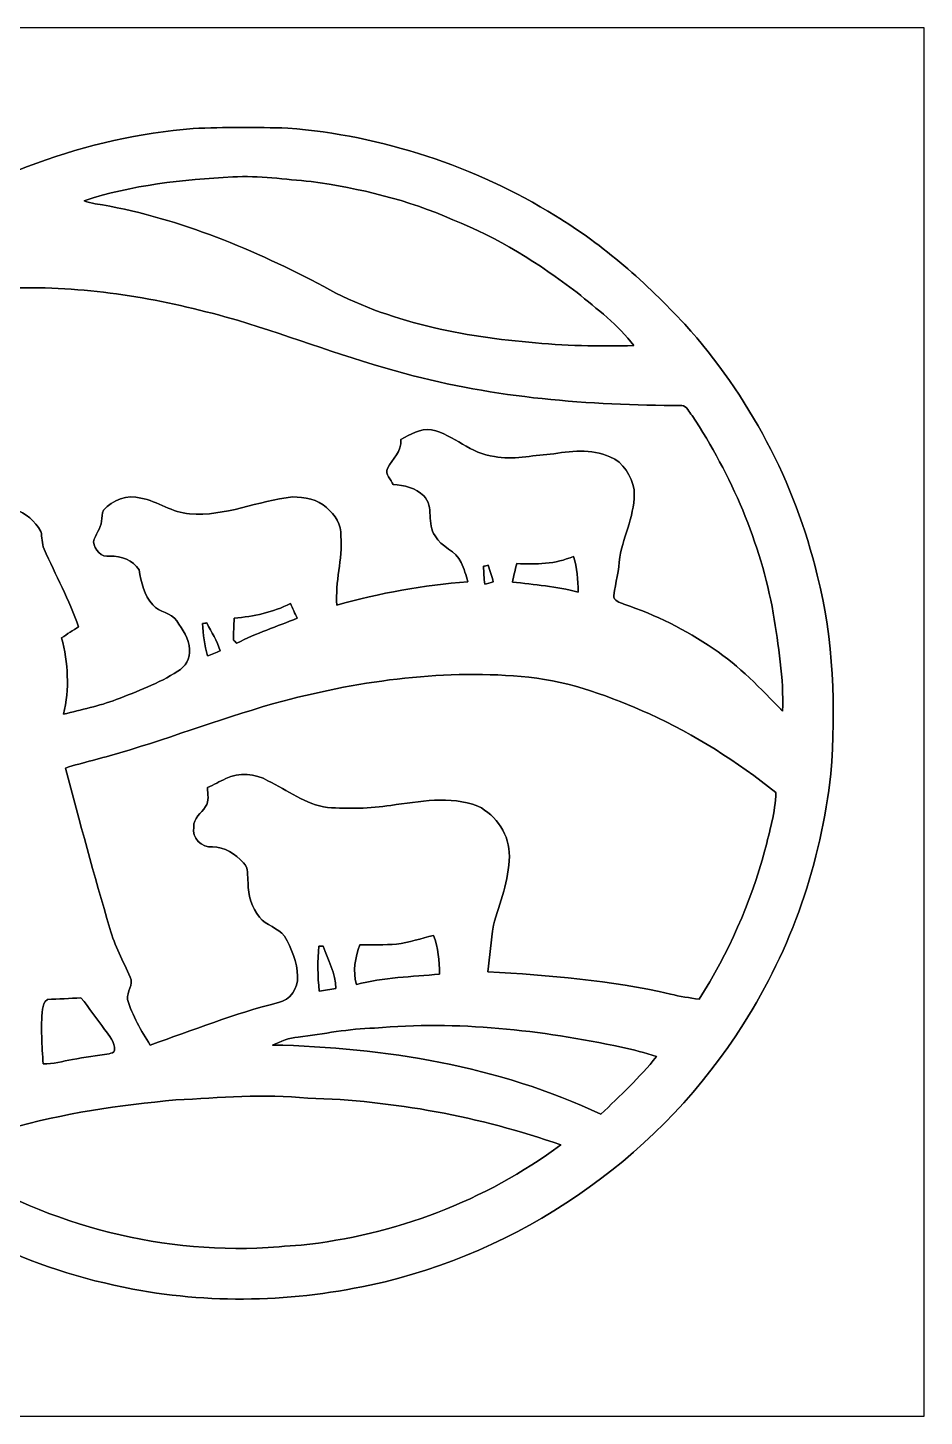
# Model space of a CAD drawing. Header units: centimetres. Extents: x -16.8 to 16.8, y -16.7 to 16.7.
# Drawn here: x -4.75 to 16.77, y -16.67 to 16.67 of the extents above; entities that cross this region are included whole.
import ezdxf

# ---------------------------------------------------------------- set-up
doc = ezdxf.new("R2010")
doc.units = ezdxf.units.CM
doc.header["$MEASUREMENT"] = 0
doc.layers.add('Layer 1', color=7, linetype='Continuous')

msp = doc.modelspace()

# ---------------------------------------------------------------- linework, layer by layer
at = {"layer": 'Layer 1', "color": 7}
for points, knots in [([(-16.77458, 16.66875), (-16.77458, 16.66875), (16.77458, 16.66875), (16.77458, 16.66875), (16.77458, 16.66875), (16.77458, 16.66875), (16.77458, -16.66875), (16.77458, -16.66875), (16.77458, -16.66875), (16.77458, -16.66875), (-16.77458, -16.66875), (-16.77458, -16.66875), (-16.77458, -16.66875), (-16.77458, -16.66875), (-16.77458, 16.66875), (-16.77458, 16.66875), (-16.77458, 16.66875), (-16.77458, 16.66875), (-16.77458, 16.66875), (-16.77458, 16.66875)], [0, 0, 0, 0, 0.16666667, 0.16666667, 0.16666667, 0.16666667, 0.33333333, 0.33333333, 0.33333333, 0.33333333, 0.5, 0.5, 0.5, 0.5, 0.66666667, 0.66666667, 0.66666667, 0.66666667, 1, 1, 1, 1]), ([(-0.77788, 14.24799), (-3.33551, 14.03103), (-5.83988, 13.13497), (-7.91739, 11.62121), (-7.91739, 11.62121), (-10.21292, 9.99878), (-11.98774, 7.66092), (-12.95929, 5.02532), (-12.95929, 5.02532), (-13.69695, 2.99544), (-13.9954, 0.78881), (-13.71071, -1.35819), (-13.71071, -1.35819), (-13.50292, -3.46393), (-12.74657, -5.49734), (-11.62473, -7.28521), (-11.62473, -7.28521), (-10.85356, -8.44726), (-9.96139, -9.54476), (-8.87624, -10.42882), (-8.87624, -10.42882), (-6.99699, -12.06394), (-4.66513, -13.15649), (-2.22074, -13.61546), (-2.22074, -13.61546), (-0.22084, -13.99857), (1.85702, -13.91109), (3.83434, -13.43872), (3.83434, -13.43872), (7.35154, -12.57794), (10.5089, -10.31875), (12.4333, -7.24817), (12.4333, -7.24817), (13.58971, -5.44759), (14.29667, -3.37044), (14.5355, -1.24636), (14.5355, -1.24636), (14.65192, 0.34819), (14.60288, 1.97203), (14.20495, 3.52707), (14.20495, 3.52707), (13.67402, 5.75804), (12.5603, 7.84331), (11.0303, 9.54864), (11.0303, 9.54864), (10.10567, 10.53924), (9.08367, 11.45328), (7.91916, 12.15355), (7.91916, 12.15355), (5.98805, 13.35581), (3.76414, 14.07583), (1.49825, 14.26034), (1.49825, 14.26034), (0.73978, 14.27656), (-0.02011, 14.2875), (-0.77788, 14.24799)], [0, 0, 0, 0, 0.06666667, 0.06666667, 0.06666667, 0.06666667, 0.13333333, 0.13333333, 0.13333333, 0.13333333, 0.2, 0.2, 0.2, 0.2, 0.26666667, 0.26666667, 0.26666667, 0.26666667, 0.33333333, 0.33333333, 0.33333333, 0.33333333, 0.4, 0.4, 0.4, 0.4, 0.46666667, 0.46666667, 0.46666667, 0.46666667, 0.53333333, 0.53333333, 0.53333333, 0.53333333, 0.6, 0.6, 0.6, 0.6, 0.66666667, 0.66666667, 0.66666667, 0.66666667, 0.73333333, 0.73333333, 0.73333333, 0.73333333, 0.8, 0.8, 0.8, 0.8, 0.86666667, 0.86666667, 0.86666667, 0.86666667, 1, 1, 1, 1]), ([(0.17498, 13.0877), (0.80433, 13.12439), (1.43087, 13.02667), (2.05705, 12.97905), (2.05705, 12.97905), (3.22263, 12.81465), (4.37903, 12.53878), (5.45782, 12.06006), (5.45782, 12.06006), (6.53556, 11.63743), (7.52263, 11.00914), (8.44162, 10.31169), (8.44162, 10.31169), (8.91716, 9.91235), (9.43363, 9.53841), (9.80722, 9.0364), (9.80722, 9.0364), (8.9662, 9.017), (8.12165, 9.03111), (7.28486, 9.11825), (7.28486, 9.11825), (5.53014, 9.27347), (3.75073, 9.64318), (2.21368, 10.53677), (2.21368, 10.53677), (0.53093, 11.40495), (-1.24566, 12.14332), (-3.12526, 12.44282), (-3.12526, 12.44282), (-3.21769, 12.45588), (-3.30764, 12.48092), (-3.39408, 12.5155), (-3.39408, 12.5155), (-2.24296, 12.89332), (-1.02941, 13.02314), (0.17498, 13.0877)], [0, 0, 0, 0, 0.1, 0.1, 0.1, 0.1, 0.2, 0.2, 0.2, 0.2, 0.3, 0.3, 0.3, 0.3, 0.4, 0.4, 0.4, 0.4, 0.5, 0.5, 0.5, 0.5, 0.6, 0.6, 0.6, 0.6, 0.7, 0.7, 0.7, 0.7, 0.8, 0.8, 0.8, 0.8, 1, 1, 1, 1]), ([(-8.16857, 9.82557), (-7.05908, 10.30217), (-5.836, 10.43199), (-4.63903, 10.42811), (-4.63903, 10.42811), (-2.96933, 10.41647), (-1.3141, 10.11273), (0.2854, 9.64565), (0.2854, 9.64565), (1.63089, 9.23925), (2.94428, 8.72913), (4.30389, 8.36859), (4.30389, 8.36859), (6.46642, 7.77769), (8.72102, 7.60412), (10.95446, 7.59954), (10.95446, 7.59954), (11.08216, 7.59248), (11.12097, 7.43479), (11.20352, 7.36036), (11.20352, 7.36036), (12.14861, 5.92208), (12.84817, 4.31024), (13.1505, 2.61161), (13.1505, 2.61161), (13.27432, 1.83586), (13.4052, 1.04987), (13.37239, 0.26317), (13.37239, 0.26317), (12.85169, 0.79798), (12.33593, 1.34691), (11.7094, 1.76213), (11.7094, 1.76213), (11.04971, 2.2158), (10.32616, 2.57669), (9.56627, 2.82822), (9.56627, 2.82822), (9.47032, 2.87161), (9.31545, 2.91042), (9.32074, 3.0413), (9.32074, 3.0413), (9.37119, 3.34539), (9.44492, 3.64666), (9.46362, 3.95534), (9.46362, 3.95534), (9.56627, 4.49968), (9.84814, 5.0098), (9.8104, 5.57918), (9.8104, 5.57918), (9.74125, 5.90479), (9.55322, 6.23746), (9.23043, 6.36623), (9.23043, 6.36623), (8.78064, 6.57507), (8.27052, 6.49746), (7.79745, 6.42973), (7.79745, 6.42973), (7.35154, 6.40397), (6.90104, 6.28368), (6.45548, 6.37469), (6.45548, 6.37469), (5.88786, 6.42726), (5.49275, 6.89857), (4.94665, 7.01781), (4.94665, 7.01781), (4.67678, 7.05062), (4.43653, 6.91056), (4.21252, 6.78251), (4.21252, 6.78251), (4.23474, 6.49781), (4.00614, 6.31966), (3.89396, 6.08789), (3.89396, 6.08789), (3.81917, 5.94607), (3.97792, 5.82224), (4.02555, 5.70054), (4.02555, 5.70054), (4.28978, 5.68643), (4.56636, 5.6201), (4.76321, 5.43243), (4.76321, 5.43243), (5.01438, 5.16819), (4.82388, 4.75156), (5.03237, 4.46864), (5.03237, 4.46864), (5.17419, 4.191), (5.54461, 4.12044), (5.65679, 3.82623), (5.65679, 3.82623), (5.72699, 3.67912), (5.77956, 3.52425), (5.82083, 3.36656), (5.82083, 3.36656), (4.75509, 3.28648), (3.69958, 3.09774), (2.67194, 2.80564), (2.67194, 2.80564), (2.63243, 3.36374), (2.81199, 3.90666), (2.77213, 4.4637), (2.77213, 4.4637), (2.79329, 4.73498), (2.62643, 4.97805), (2.42958, 5.14667), (2.42958, 5.14667), (2.21121, 5.35023), (1.89794, 5.40385), (1.61043, 5.40561), (1.61043, 5.40561), (0.77893, 5.31918), (-0.00882, 4.92372), (-0.85901, 4.99992), (-0.85901, 4.99992), (-1.27882, 5.02109), (-1.62384, 5.29696), (-2.02847, 5.37739), (-2.02847, 5.37739), (-2.35656, 5.46629), (-2.70828, 5.33188), (-2.93088, 5.08529), (-2.93088, 5.08529), (-2.97392, 5.00486), (-2.95663, 4.90784), (-2.97286, 4.82036), (-2.97286, 4.82036), (-2.9905, 4.64079), (-3.12949, 4.5018), (-3.16689, 4.32894), (-3.16689, 4.32894), (-3.1429, 4.13667), (-2.98838, 3.93912), (-2.76825, 3.98392), (-2.76825, 3.98392), (-2.50508, 3.98674), (-2.21298, 3.88549), (-2.07257, 3.65125), (-2.07257, 3.65125), (-2.02001, 3.35245), (-1.96003, 3.03918), (-1.74096, 2.80987), (-1.74096, 2.80987), (-1.59279, 2.62467), (-1.29963, 2.63631), (-1.17016, 2.42852), (-1.17016, 2.42852), (-1.02799, 2.22462), (-0.8703, 2.00448), (-0.86607, 1.74519), (-0.86607, 1.74519), (-0.84526, 1.53317), (-0.95956, 1.31974), (-1.14618, 1.21885), (-1.14618, 1.21885), (-1.60373, 0.92498), (-2.11631, 0.73484), (-2.62008, 0.53834), (-2.62008, 0.53834), (-3.03107, 0.37818), (-3.46639, 0.30092), (-3.89043, 0.18591), (-3.89043, 0.18591), (-3.73451, 0.79022), (-3.77966, 1.42205), (-3.93312, 2.02106), (-3.93312, 2.02106), (-3.7973, 2.10996), (-3.66078, 2.19851), (-3.52531, 2.28847), (-3.52531, 2.28847), (-3.74791, 2.93158), (-4.07882, 3.53025), (-4.35187, 4.15255), (-4.35187, 4.15255), (-4.41501, 4.2859), (-4.39632, 4.43689), (-4.42948, 4.57694), (-4.42948, 4.57694), (-4.70112, 5.08247), (-5.36469, 5.31283), (-5.90021, 5.11881), (-5.90021, 5.11881), (-6.11611, 5.03696), (-6.24381, 4.83976), (-6.34224, 4.64397), (-6.34224, 4.64397), (-6.47136, 4.49827), (-6.38034, 4.30177), (-6.40962, 4.1335), (-6.40962, 4.1335), (-6.50134, 3.82587), (-6.48758, 3.4858), (-6.37223, 3.1877), (-6.37223, 3.1877), (-6.24276, 3.0928), (-6.04555, 3.12879), (-5.89104, 3.08645), (-5.89104, 3.08645), (-5.84694, 2.927), (-5.83741, 2.75978), (-5.88363, 2.59856), (-5.88363, 2.59856), (-5.96688, 2.24367), (-6.09847, 1.90183), (-6.24276, 1.56774), (-6.24276, 1.56774), (-6.49182, 1.78294), (-6.39586, 2.13713), (-6.51581, 2.41335), (-6.51581, 2.41335), (-6.57578, 2.63737), (-6.73241, 2.8194), (-6.79556, 3.04059), (-6.79556, 3.04059), (-6.89963, 3.79236), (-6.83542, 4.5533), (-6.87529, 5.30825), (-6.87529, 5.30825), (-6.93103, 5.588), (-7.10883, 5.89527), (-7.40939, 5.95348), (-7.40939, 5.95348), (-7.91245, 6.15491), (-8.47266, 5.59012), (-8.31039, 5.09023), (-8.31039, 5.09023), (-8.28005, 4.98934), (-8.22607, 4.89797), (-8.18127, 4.80307), (-8.18127, 4.80307), (-8.09837, 4.63726), (-8.12271, 4.44571), (-8.09907, 4.26685), (-8.09907, 4.26685), (-7.995, 4.27214), (-7.89164, 4.28449), (-7.78933, 4.30354), (-7.78933, 4.30354), (-7.78616, 4.46546), (-7.77593, 4.63656), (-7.84543, 4.7879), (-7.84543, 4.7879), (-7.92409, 4.96641), (-8.03769, 5.13962), (-8.02711, 5.34388), (-8.02711, 5.34388), (-7.9816, 5.64162), (-7.57379, 5.80778), (-7.3466, 5.59929), (-7.3466, 5.59929), (-7.11306, 5.41761), (-7.19631, 5.10469), (-7.17479, 4.85105), (-7.17479, 4.85105), (-7.18256, 4.29295), (-7.1307, 3.73698), (-7.12188, 3.17959), (-7.12188, 3.17959), (-7.13105, 2.97321), (-7.27393, 2.79964), (-7.28239, 2.59115), (-7.28239, 2.59115), (-7.33778, 2.30399), (-7.08836, 2.09197), (-7.07566, 1.8161), (-7.07566, 1.8161), (-6.99558, 1.08691), (-7.47713, 0.46249), (-7.52122, -0.25153), (-7.52122, -0.25153), (-8.54639, -0.27728), (-9.57439, -0.28857), (-10.59603, -0.18556), (-10.59603, -0.18556), (-11.21939, -0.1718), (-11.8364, -0.08855), (-12.45588, -0.02893), (-12.45588, -0.02893), (-12.54866, -0.01058), (-12.66896, 0.05609), (-12.57829, 0.19297), (-12.57829, 0.19297), (-12.6171, 3.12914), (-11.55418, 6.05226), (-9.68869, 8.31286), (-9.68869, 8.31286), (-9.29252, 8.77288), (-8.90482, 9.2456), (-8.44374, 9.64318), (-8.44374, 9.64318), (-8.35872, 9.71303), (-8.27088, 9.78253), (-8.16857, 9.82557)], [0, 0, 0, 0, 0.01351351, 0.01351351, 0.01351351, 0.01351351, 0.02702703, 0.02702703, 0.02702703, 0.02702703, 0.04054054, 0.04054054, 0.04054054, 0.04054054, 0.05405405, 0.05405405, 0.05405405, 0.05405405, 0.06756757, 0.06756757, 0.06756757, 0.06756757, 0.08108108, 0.08108108, 0.08108108, 0.08108108, 0.09459459, 0.09459459, 0.09459459, 0.09459459, 0.10810811, 0.10810811, 0.10810811, 0.10810811, 0.12162162, 0.12162162, 0.12162162, 0.12162162, 0.13513514, 0.13513514, 0.13513514, 0.13513514, 0.14864865, 0.14864865, 0.14864865, 0.14864865, 0.16216216, 0.16216216, 0.16216216, 0.16216216, 0.17567568, 0.17567568, 0.17567568, 0.17567568, 0.18918919, 0.18918919, 0.18918919, 0.18918919, 0.2027027, 0.2027027, 0.2027027, 0.2027027, 0.21621622, 0.21621622, 0.21621622, 0.21621622, 0.22972973, 0.22972973, 0.22972973, 0.22972973, 0.24324324, 0.24324324, 0.24324324, 0.24324324, 0.25675676, 0.25675676, 0.25675676, 0.25675676, 0.27027027, 0.27027027, 0.27027027, 0.27027027, 0.28378378, 0.28378378, 0.28378378, 0.28378378, 0.2972973, 0.2972973, 0.2972973, 0.2972973, 0.31081081, 0.31081081, 0.31081081, 0.31081081, 0.32432432, 0.32432432, 0.32432432, 0.32432432, 0.33783784, 0.33783784, 0.33783784, 0.33783784, 0.35135135, 0.35135135, 0.35135135, 0.35135135, 0.36486486, 0.36486486, 0.36486486, 0.36486486, 0.37837838, 0.37837838, 0.37837838, 0.37837838, 0.39189189, 0.39189189, 0.39189189, 0.39189189, 0.40540541, 0.40540541, 0.40540541, 0.40540541, 0.41891892, 0.41891892, 0.41891892, 0.41891892, 0.43243243, 0.43243243, 0.43243243, 0.43243243, 0.44594595, 0.44594595, 0.44594595, 0.44594595, 0.45945946, 0.45945946, 0.45945946, 0.45945946, 0.47297297, 0.47297297, 0.47297297, 0.47297297, 0.48648649, 0.48648649, 0.48648649, 0.48648649, 0.5, 0.5, 0.5, 0.5, 0.51351351, 0.51351351, 0.51351351, 0.51351351, 0.52702703, 0.52702703, 0.52702703, 0.52702703, 0.54054054, 0.54054054, 0.54054054, 0.54054054, 0.55405405, 0.55405405, 0.55405405, 0.55405405, 0.56756757, 0.56756757, 0.56756757, 0.56756757, 0.58108108, 0.58108108, 0.58108108, 0.58108108, 0.59459459, 0.59459459, 0.59459459, 0.59459459, 0.60810811, 0.60810811, 0.60810811, 0.60810811, 0.62162162, 0.62162162, 0.62162162, 0.62162162, 0.63513514, 0.63513514, 0.63513514, 0.63513514, 0.64864865, 0.64864865, 0.64864865, 0.64864865, 0.66216216, 0.66216216, 0.66216216, 0.66216216, 0.67567568, 0.67567568, 0.67567568, 0.67567568, 0.68918919, 0.68918919, 0.68918919, 0.68918919, 0.7027027, 0.7027027, 0.7027027, 0.7027027, 0.71621622, 0.71621622, 0.71621622, 0.71621622, 0.72972973, 0.72972973, 0.72972973, 0.72972973, 0.74324324, 0.74324324, 0.74324324, 0.74324324, 0.75675676, 0.75675676, 0.75675676, 0.75675676, 0.77027027, 0.77027027, 0.77027027, 0.77027027, 0.78378378, 0.78378378, 0.78378378, 0.78378378, 0.7972973, 0.7972973, 0.7972973, 0.7972973, 0.81081081, 0.81081081, 0.81081081, 0.81081081, 0.82432432, 0.82432432, 0.82432432, 0.82432432, 0.83783784, 0.83783784, 0.83783784, 0.83783784, 0.85135135, 0.85135135, 0.85135135, 0.85135135, 0.86486486, 0.86486486, 0.86486486, 0.86486486, 0.87837838, 0.87837838, 0.87837838, 0.87837838, 0.89189189, 0.89189189, 0.89189189, 0.89189189, 0.90540541, 0.90540541, 0.90540541, 0.90540541, 0.91891892, 0.91891892, 0.91891892, 0.91891892, 0.93243243, 0.93243243, 0.93243243, 0.93243243, 0.94594595, 0.94594595, 0.94594595, 0.94594595, 0.95945946, 0.95945946, 0.95945946, 0.95945946, 0.97297297, 0.97297297, 0.97297297, 0.97297297, 1, 1, 1, 1]), ([(6.19337, 3.73803), (6.22124, 3.74438), (6.27627, 3.75708), (6.30379, 3.76379), (6.30379, 3.76379), (6.34929, 3.63255), (6.40397, 3.50308), (6.42902, 3.3655), (6.42902, 3.3655), (6.37752, 3.35104), (6.27486, 3.32246), (6.22335, 3.308), (6.22335, 3.308), (6.21101, 3.45158), (6.20042, 3.59481), (6.19337, 3.73803)], [0, 0, 0, 0, 0.2, 0.2, 0.2, 0.2, 0.4, 0.4, 0.4, 0.4, 0.6, 0.6, 0.6, 0.6, 1, 1, 1, 1]), ([(6.99276, 3.80436), (7.45172, 3.78001), (7.92515, 3.78919), (8.35272, 3.97722), (8.35272, 3.97722), (8.44726, 3.70311), (8.4582, 3.40889), (8.46772, 3.12103), (8.46772, 3.12103), (7.94985, 3.25014), (7.41715, 3.30235), (6.88799, 3.36021), (6.88799, 3.36021), (6.92221, 3.50837), (6.95713, 3.65654), (6.99276, 3.80436)], [0, 0, 0, 0, 0.2, 0.2, 0.2, 0.2, 0.4, 0.4, 0.4, 0.4, 0.6, 0.6, 0.6, 0.6, 1, 1, 1, 1]), ([(0.21096, 2.49096), (0.67663, 2.53788), (1.14265, 2.62855), (1.56069, 2.84692), (1.56069, 2.84692), (1.61149, 2.72733), (1.66758, 2.60985), (1.72332, 2.49273), (1.72332, 2.49273), (1.23825, 2.29623), (0.73907, 2.13254), (0.2734, 1.89159), (0.2734, 1.89159), (0.24659, 1.91699), (0.21978, 1.94239), (0.19332, 1.96709), (0.19332, 1.96709), (0.1972, 2.14242), (0.19826, 2.31669), (0.21096, 2.49096)], [0, 0, 0, 0, 0.16666667, 0.16666667, 0.16666667, 0.16666667, 0.33333333, 0.33333333, 0.33333333, 0.33333333, 0.5, 0.5, 0.5, 0.5, 0.66666667, 0.66666667, 0.66666667, 0.66666667, 1, 1, 1, 1]), ([(-0.54716, 2.36361), (-0.52282, 2.36714), (-0.47413, 2.37455), (-0.44979, 2.37808), (-0.44979, 2.37808), (-0.3362, 2.15935), (-0.1965, 1.95121), (-0.12524, 1.71238), (-0.12524, 1.71238), (-0.22648, 1.66546), (-0.32949, 1.62278), (-0.43462, 1.58574), (-0.43462, 1.58574), (-0.49848, 1.84044), (-0.53693, 2.1015), (-0.54716, 2.36361)], [0, 0, 0, 0, 0.2, 0.2, 0.2, 0.2, 0.4, 0.4, 0.4, 0.4, 0.6, 0.6, 0.6, 0.6, 1, 1, 1, 1]), ([(1.37866, 0.50024), (3.29777, 1.01036), (5.30084, 1.26824), (7.28486, 1.07809), (7.28486, 1.07809), (8.29522, 0.96414), (9.25583, 0.60643), (10.17834, 0.19473), (10.17834, 0.19473), (11.26631, -0.30163), (12.28196, -0.94756), (13.21294, -1.69616), (13.21294, -1.69616), (13.19989, -2.16888), (13.06477, -2.62431), (12.948, -3.07904), (12.948, -3.07904), (12.60828, -4.34199), (12.07276, -5.55237), (11.3725, -6.65621), (11.3725, -6.65621), (11.14072, -6.62658), (10.91106, -6.58883), (10.68458, -6.53168), (10.68458, -6.53168), (9.24489, -6.20395), (7.77099, -6.07519), (6.2992, -6.00146), (6.2992, -6.00146), (6.35353, -5.62928), (6.37293, -5.25251), (6.4322, -4.88103), (6.4322, -4.88103), (6.59165, -4.33952), (6.80332, -3.79906), (6.81531, -3.22756), (6.81531, -3.22756), (6.82801, -2.72344), (6.50981, -2.23838), (6.06037, -2.02036), (6.06037, -2.02036), (5.38727, -1.76177), (4.65984, -1.91206), (3.96946, -2.00131), (3.96946, -2.00131), (3.46851, -2.07998), (2.95804, -2.08351), (2.45286, -2.05458), (2.45286, -2.05458), (1.92158, -1.97414), (1.48802, -1.64571), (1.02094, -1.40935), (1.02094, -1.40935), (0.71508, -1.24319), (0.3235, -1.19063), (0.00776, -1.35925), (0.00776, -1.35925), (-0.13899, -1.4291), (-0.28152, -1.50707), (-0.42863, -1.57621), (-0.42863, -1.57621), (-0.42968, -1.72791), (-0.38241, -1.89689), (-0.47519, -2.03059), (-0.47519, -2.03059), (-0.57679, -2.19181), (-0.77893, -2.30646), (-0.75883, -2.52448), (-0.75883, -2.52448), (-0.81562, -2.77742), (-0.56515, -3.02295), (-0.31327, -2.99649), (-0.31327, -2.99649), (-0.01799, -2.99403), (0.23424, -3.17712), (0.4318, -3.3782), (0.4318, -3.3782), (0.56903, -3.50167), (0.51647, -3.70099), (0.54292, -3.86292), (0.54292, -3.86292), (0.53869, -4.15854), (0.63712, -4.45311), (0.81456, -4.68912), (0.81456, -4.68912), (0.98319, -4.87962), (1.25695, -4.94665), (1.41923, -5.13927), (1.41923, -5.13927), (1.57727, -5.43772), (1.73355, -5.76121), (1.73108, -6.10729), (1.73108, -6.10729), (1.75013, -6.3881), (1.55222, -6.68091), (1.27282, -6.73806), (1.27282, -6.73806), (0.21872, -6.99382), (-0.78599, -7.40551), (-1.8094, -7.75547), (-1.8094, -7.75547), (-2.02883, -7.41116), (-2.23308, -7.05167), (-2.35162, -6.65903), (-2.35162, -6.65903), (-2.37631, -6.47735), (-2.19251, -6.30626), (-2.28388, -6.12493), (-2.28388, -6.12493), (-2.46098, -5.74322), (-2.65501, -5.36716), (-2.77424, -4.96147), (-2.77424, -4.96147), (-3.15454, -3.68265), (-3.49603, -2.39324), (-3.84104, -1.1049), (-3.84104, -1.1049), (-3.41101, -0.96767), (-2.96898, -0.87277), (-2.53718, -0.74083), (-2.53718, -0.74083), (-1.22308, -0.35489), (0.05433, 0.14817), (1.37866, 0.50024)], [0, 0, 0, 0, 0.03125, 0.03125, 0.03125, 0.03125, 0.0625, 0.0625, 0.0625, 0.0625, 0.09375, 0.09375, 0.09375, 0.09375, 0.125, 0.125, 0.125, 0.125, 0.15625, 0.15625, 0.15625, 0.15625, 0.1875, 0.1875, 0.1875, 0.1875, 0.21875, 0.21875, 0.21875, 0.21875, 0.25, 0.25, 0.25, 0.25, 0.28125, 0.28125, 0.28125, 0.28125, 0.3125, 0.3125, 0.3125, 0.3125, 0.34375, 0.34375, 0.34375, 0.34375, 0.375, 0.375, 0.375, 0.375, 0.40625, 0.40625, 0.40625, 0.40625, 0.4375, 0.4375, 0.4375, 0.4375, 0.46875, 0.46875, 0.46875, 0.46875, 0.5, 0.5, 0.5, 0.5, 0.53125, 0.53125, 0.53125, 0.53125, 0.5625, 0.5625, 0.5625, 0.5625, 0.59375, 0.59375, 0.59375, 0.59375, 0.625, 0.625, 0.625, 0.625, 0.65625, 0.65625, 0.65625, 0.65625, 0.6875, 0.6875, 0.6875, 0.6875, 0.71875, 0.71875, 0.71875, 0.71875, 0.75, 0.75, 0.75, 0.75, 0.78125, 0.78125, 0.78125, 0.78125, 0.8125, 0.8125, 0.8125, 0.8125, 0.84375, 0.84375, 0.84375, 0.84375, 0.875, 0.875, 0.875, 0.875, 0.90625, 0.90625, 0.90625, 0.90625, 0.9375, 0.9375, 0.9375, 0.9375, 1, 1, 1, 1]), ([(4.1088, -5.33294), (4.40972, -5.29378), (4.699, -5.19924), (4.9911, -5.12233), (4.9911, -5.12233), (5.11387, -5.41726), (5.13292, -5.73722), (5.14138, -6.05367), (5.14138, -6.05367), (4.47322, -6.11329), (3.79765, -6.13657), (3.14431, -6.30202), (3.14431, -6.30202), (3.04976, -5.98487), (3.1182, -5.65291), (3.22827, -5.34987), (3.22827, -5.34987), (3.52178, -5.34776), (3.81564, -5.35446), (4.1088, -5.33294)], [0, 0, 0, 0, 0.16666667, 0.16666667, 0.16666667, 0.16666667, 0.33333333, 0.33333333, 0.33333333, 0.33333333, 0.5, 0.5, 0.5, 0.5, 0.66666667, 0.66666667, 0.66666667, 0.66666667, 1, 1, 1, 1]), ([(2.23873, -5.37916), (2.26483, -5.37986), (2.31669, -5.38127), (2.3428, -5.38198), (2.3428, -5.38198), (2.46168, -5.71641), (2.6476, -6.03215), (2.65218, -6.39798), (2.65218, -6.39798), (2.51883, -6.41844), (2.38478, -6.43925), (2.25213, -6.46077), (2.25213, -6.46077), (2.20874, -6.102), (2.21368, -5.73934), (2.23873, -5.37916)], [0, 0, 0, 0, 0.2, 0.2, 0.2, 0.2, 0.4, 0.4, 0.4, 0.4, 0.6, 0.6, 0.6, 0.6, 1, 1, 1, 1]), ([(-4.27461, -6.66644), (-4.00685, -6.6421), (-3.73698, -6.64527), (-3.46922, -6.61917), (-3.46922, -6.61917), (-3.26919, -6.86576), (-3.0921, -7.12999), (-2.89983, -7.38258), (-2.89983, -7.38258), (-2.79471, -7.53216), (-2.65113, -7.68103), (-2.66488, -7.8807), (-2.66488, -7.8807), (-2.66841, -7.94738), (-2.74285, -7.94985), (-2.79224, -7.96431), (-2.79224, -7.96431), (-3.08575, -8.01546), (-3.38314, -8.04545), (-3.67524, -8.10542), (-3.67524, -8.10542), (-3.90878, -8.14141), (-4.13844, -8.21619), (-4.37691, -8.20984), (-4.37691, -8.20984), (-4.40196, -7.77275), (-4.43936, -7.33354), (-4.38997, -6.89681), (-4.38997, -6.89681), (-4.37586, -6.81249), (-4.3561, -6.71195), (-4.27461, -6.66644)], [0, 0, 0, 0, 0.11111111, 0.11111111, 0.11111111, 0.11111111, 0.22222222, 0.22222222, 0.22222222, 0.22222222, 0.33333333, 0.33333333, 0.33333333, 0.33333333, 0.44444444, 0.44444444, 0.44444444, 0.44444444, 0.55555556, 0.55555556, 0.55555556, 0.55555556, 0.66666667, 0.66666667, 0.66666667, 0.66666667, 0.77777778, 0.77777778, 0.77777778, 0.77777778, 1, 1, 1, 1]), ([(3.58105, -7.34942), (5.56613, -7.16739), (7.56602, -7.39669), (9.50948, -7.80909), (9.50948, -7.80909), (9.79099, -7.87224), (10.07286, -7.93856), (10.34521, -8.03487), (10.34521, -8.03487), (9.9441, -8.53652), (9.47279, -8.97537), (9.00994, -9.41881), (9.00994, -9.41881), (6.55884, -8.25429), (3.8227, -7.81403), (1.12818, -7.75547), (1.12818, -7.75547), (1.3275, -7.67362), (1.52753, -7.57802), (1.74696, -7.56814), (1.74696, -7.56814), (2.35761, -7.48947), (2.96369, -7.36353), (3.58105, -7.34942)], [0, 0, 0, 0, 0.14285714, 0.14285714, 0.14285714, 0.14285714, 0.28571429, 0.28571429, 0.28571429, 0.28571429, 0.42857143, 0.42857143, 0.42857143, 0.42857143, 0.57142857, 0.57142857, 0.57142857, 0.57142857, 0.71428571, 0.71428571, 0.71428571, 0.71428571, 1, 1, 1, 1]), ([(-1.1878, -9.07486), (-0.13335, -9.01806), (0.92322, -8.92492), (1.97873, -9.02935), (1.97873, -9.02935), (4.04389, -9.0932), (6.09917, -9.4682), (8.04827, -10.15541), (8.04827, -10.15541), (6.23923, -11.50091), (4.05483, -12.32464), (1.81539, -12.56136), (1.81539, -12.56136), (1.46226, -12.58006), (1.11054, -12.6178), (0.75741, -12.63615), (0.75741, -12.63615), (-1.96144, -12.72293), (-4.69688, -11.92177), (-6.94619, -10.39213), (-6.94619, -10.39213), (-6.39445, -10.12331), (-5.80884, -9.93034), (-5.21723, -9.77124), (-5.21723, -9.77124), (-3.90313, -9.39694), (-2.54706, -9.19515), (-1.1878, -9.07486)], [0, 0, 0, 0, 0.125, 0.125, 0.125, 0.125, 0.25, 0.25, 0.25, 0.25, 0.375, 0.375, 0.375, 0.375, 0.5, 0.5, 0.5, 0.5, 0.625, 0.625, 0.625, 0.625, 0.75, 0.75, 0.75, 0.75, 1, 1, 1, 1])]:
    msp.add_open_spline(points, degree=3, knots=knots, dxfattribs=at)
at = {"layer": 'Layer 1'}
for points, knots in [([(-0.77788, 14.24799), (-0.02011, 14.2875), (0.73978, 14.27656), (1.49825, 14.26034), (1.49825, 14.26034), (3.76414, 14.07583), (5.98805, 13.35581), (7.91916, 12.15355), (7.91916, 12.15355), (9.08367, 11.45328), (10.10567, 10.53924), (11.0303, 9.54864), (11.0303, 9.54864), (12.5603, 7.84331), (13.67402, 5.75804), (14.20495, 3.52707), (14.20495, 3.52707), (14.60288, 1.97203), (14.65192, 0.34819), (14.5355, -1.24636), (14.5355, -1.24636), (14.29667, -3.37044), (13.58971, -5.44759), (12.4333, -7.24817), (12.4333, -7.24817), (10.5089, -10.31875), (7.35154, -12.57794), (3.83434, -13.43872), (3.83434, -13.43872), (1.85702, -13.91109), (-0.22084, -13.99857), (-2.22074, -13.61546), (-2.22074, -13.61546), (-4.66513, -13.15649), (-6.99699, -12.06394), (-8.87624, -10.42882), (-8.87624, -10.42882), (-9.96139, -9.54476), (-10.85356, -8.44726), (-11.62473, -7.28521), (-11.62473, -7.28521), (-12.74657, -5.49734), (-13.50292, -3.46393), (-13.71071, -1.35819), (-13.71071, -1.35819), (-13.9954, 0.78881), (-13.69695, 2.99544), (-12.95929, 5.02532), (-12.95929, 5.02532), (-11.98774, 7.66092), (-10.21292, 9.99878), (-7.91739, 11.62121), (-7.91739, 11.62121), (-5.83988, 13.13497), (-3.33551, 14.03103), (-0.77788, 14.24799), (-0.77788, 14.24799), (-0.77788, 14.24799), (-0.77788, 14.24799), (-0.77788, 14.24799)], [0, 0, 0, 0, 0.0625, 0.0625, 0.0625, 0.0625, 0.125, 0.125, 0.125, 0.125, 0.1875, 0.1875, 0.1875, 0.1875, 0.25, 0.25, 0.25, 0.25, 0.3125, 0.3125, 0.3125, 0.3125, 0.375, 0.375, 0.375, 0.375, 0.4375, 0.4375, 0.4375, 0.4375, 0.5, 0.5, 0.5, 0.5, 0.5625, 0.5625, 0.5625, 0.5625, 0.625, 0.625, 0.625, 0.625, 0.6875, 0.6875, 0.6875, 0.6875, 0.75, 0.75, 0.75, 0.75, 0.8125, 0.8125, 0.8125, 0.8125, 0.875, 0.875, 0.875, 0.875, 1, 1, 1, 1]), ([(0.17498, 13.0877), (-1.02941, 13.02314), (-2.24296, 12.89332), (-3.39408, 12.5155), (-3.39408, 12.5155), (-3.30764, 12.48092), (-3.21769, 12.45588), (-3.12526, 12.44282), (-3.12526, 12.44282), (-1.24566, 12.14332), (0.53093, 11.40495), (2.21368, 10.53677), (2.21368, 10.53677), (3.75073, 9.64318), (5.53014, 9.27347), (7.28486, 9.11825), (7.28486, 9.11825), (8.12165, 9.03111), (8.9662, 9.017), (9.80722, 9.0364), (9.80722, 9.0364), (9.43363, 9.53841), (8.91716, 9.91235), (8.44162, 10.31169), (8.44162, 10.31169), (7.52263, 11.00914), (6.53556, 11.63743), (5.45782, 12.06006), (5.45782, 12.06006), (4.37903, 12.53878), (3.22263, 12.81465), (2.05705, 12.97905), (2.05705, 12.97905), (1.43087, 13.02667), (0.80433, 13.12439), (0.17498, 13.0877), (0.17498, 13.0877), (0.17498, 13.0877), (0.17498, 13.0877), (0.17498, 13.0877)], [0, 0, 0, 0, 0.09090909, 0.09090909, 0.09090909, 0.09090909, 0.18181818, 0.18181818, 0.18181818, 0.18181818, 0.27272727, 0.27272727, 0.27272727, 0.27272727, 0.36363636, 0.36363636, 0.36363636, 0.36363636, 0.45454545, 0.45454545, 0.45454545, 0.45454545, 0.54545455, 0.54545455, 0.54545455, 0.54545455, 0.63636364, 0.63636364, 0.63636364, 0.63636364, 0.72727273, 0.72727273, 0.72727273, 0.72727273, 0.81818182, 0.81818182, 0.81818182, 0.81818182, 1, 1, 1, 1]), ([(-8.16857, 9.82557), (-8.27088, 9.78253), (-8.35872, 9.71303), (-8.44374, 9.64318), (-8.44374, 9.64318), (-8.90482, 9.2456), (-9.29252, 8.77288), (-9.68869, 8.31286), (-9.68869, 8.31286), (-11.55418, 6.05226), (-12.6171, 3.12914), (-12.57829, 0.19297), (-12.57829, 0.19297), (-12.66896, 0.05609), (-12.54866, -0.01058), (-12.45588, -0.02893), (-12.45588, -0.02893), (-11.8364, -0.08855), (-11.21939, -0.1718), (-10.59603, -0.18556), (-10.59603, -0.18556), (-9.57439, -0.28857), (-8.54639, -0.27728), (-7.52122, -0.25153), (-7.52122, -0.25153), (-7.47713, 0.46249), (-6.99558, 1.08691), (-7.07566, 1.8161), (-7.07566, 1.8161), (-7.08836, 2.09197), (-7.33778, 2.30399), (-7.28239, 2.59115), (-7.28239, 2.59115), (-7.27393, 2.79964), (-7.13105, 2.97321), (-7.12188, 3.17959), (-7.12188, 3.17959), (-7.1307, 3.73698), (-7.18256, 4.29295), (-7.17479, 4.85105), (-7.17479, 4.85105), (-7.19631, 5.10469), (-7.11306, 5.41761), (-7.3466, 5.59929), (-7.3466, 5.59929), (-7.57379, 5.80778), (-7.9816, 5.64162), (-8.02711, 5.34388), (-8.02711, 5.34388), (-8.03769, 5.13962), (-7.92409, 4.96641), (-7.84543, 4.7879), (-7.84543, 4.7879), (-7.77593, 4.63656), (-7.78616, 4.46546), (-7.78933, 4.30354), (-7.78933, 4.30354), (-7.89164, 4.28449), (-7.995, 4.27214), (-8.09907, 4.26685), (-8.09907, 4.26685), (-8.12271, 4.44571), (-8.09837, 4.63726), (-8.18127, 4.80307), (-8.18127, 4.80307), (-8.22607, 4.89797), (-8.28005, 4.98934), (-8.31039, 5.09023), (-8.31039, 5.09023), (-8.47266, 5.59012), (-7.91245, 6.15491), (-7.40939, 5.95348), (-7.40939, 5.95348), (-7.10883, 5.89527), (-6.93103, 5.588), (-6.87529, 5.30825), (-6.87529, 5.30825), (-6.83542, 4.5533), (-6.89963, 3.79236), (-6.79556, 3.04059), (-6.79556, 3.04059), (-6.73241, 2.8194), (-6.57578, 2.63737), (-6.51581, 2.41335), (-6.51581, 2.41335), (-6.39586, 2.13713), (-6.49182, 1.78294), (-6.24276, 1.56774), (-6.24276, 1.56774), (-6.09847, 1.90183), (-5.96688, 2.24367), (-5.88363, 2.59856), (-5.88363, 2.59856), (-5.83741, 2.75978), (-5.84694, 2.927), (-5.89104, 3.08645), (-5.89104, 3.08645), (-6.04555, 3.12879), (-6.24276, 3.0928), (-6.37223, 3.1877), (-6.37223, 3.1877), (-6.48758, 3.4858), (-6.50134, 3.82587), (-6.40962, 4.1335), (-6.40962, 4.1335), (-6.38034, 4.30177), (-6.47136, 4.49827), (-6.34224, 4.64397), (-6.34224, 4.64397), (-6.24381, 4.83976), (-6.11611, 5.03696), (-5.90021, 5.11881), (-5.90021, 5.11881), (-5.36469, 5.31283), (-4.70112, 5.08247), (-4.42948, 4.57694), (-4.42948, 4.57694), (-4.39632, 4.43689), (-4.41501, 4.2859), (-4.35187, 4.15255), (-4.35187, 4.15255), (-4.07882, 3.53025), (-3.74791, 2.93158), (-3.52531, 2.28847), (-3.52531, 2.28847), (-3.66078, 2.19851), (-3.7973, 2.10996), (-3.93312, 2.02106), (-3.93312, 2.02106), (-3.77966, 1.42205), (-3.73451, 0.79022), (-3.89043, 0.18591), (-3.89043, 0.18591), (-3.46639, 0.30092), (-3.03107, 0.37818), (-2.62008, 0.53834), (-2.62008, 0.53834), (-2.11631, 0.73484), (-1.60373, 0.92498), (-1.14618, 1.21885), (-1.14618, 1.21885), (-0.95956, 1.31974), (-0.84526, 1.53317), (-0.86607, 1.74519), (-0.86607, 1.74519), (-0.8703, 2.00448), (-1.02799, 2.22462), (-1.17016, 2.42852), (-1.17016, 2.42852), (-1.29963, 2.63631), (-1.59279, 2.62467), (-1.74096, 2.80987), (-1.74096, 2.80987), (-1.96003, 3.03918), (-2.02001, 3.35245), (-2.07257, 3.65125), (-2.07257, 3.65125), (-2.21298, 3.88549), (-2.50508, 3.98674), (-2.76825, 3.98392), (-2.76825, 3.98392), (-2.98838, 3.93912), (-3.1429, 4.13667), (-3.16689, 4.32894), (-3.16689, 4.32894), (-3.12949, 4.5018), (-2.9905, 4.64079), (-2.97286, 4.82036), (-2.97286, 4.82036), (-2.95663, 4.90784), (-2.97392, 5.00486), (-2.93088, 5.08529), (-2.93088, 5.08529), (-2.70828, 5.33188), (-2.35656, 5.46629), (-2.02847, 5.37739), (-2.02847, 5.37739), (-1.62384, 5.29696), (-1.27882, 5.02109), (-0.85901, 4.99992), (-0.85901, 4.99992), (-0.00882, 4.92372), (0.77893, 5.31918), (1.61043, 5.40561), (1.61043, 5.40561), (1.89794, 5.40385), (2.21121, 5.35023), (2.42958, 5.14667), (2.42958, 5.14667), (2.62643, 4.97805), (2.79329, 4.73498), (2.77213, 4.4637), (2.77213, 4.4637), (2.81199, 3.90666), (2.63243, 3.36374), (2.67194, 2.80564), (2.67194, 2.80564), (3.69958, 3.09774), (4.75509, 3.28648), (5.82083, 3.36656), (5.82083, 3.36656), (5.77956, 3.52425), (5.72699, 3.67912), (5.65679, 3.82623), (5.65679, 3.82623), (5.54461, 4.12044), (5.17419, 4.191), (5.03237, 4.46864), (5.03237, 4.46864), (4.82388, 4.75156), (5.01438, 5.16819), (4.76321, 5.43243), (4.76321, 5.43243), (4.56636, 5.6201), (4.28978, 5.68643), (4.02555, 5.70054), (4.02555, 5.70054), (3.97792, 5.82224), (3.81917, 5.94607), (3.89396, 6.08789), (3.89396, 6.08789), (4.00614, 6.31966), (4.23474, 6.49781), (4.21252, 6.78251), (4.21252, 6.78251), (4.43653, 6.91056), (4.67678, 7.05062), (4.94665, 7.01781), (4.94665, 7.01781), (5.49275, 6.89857), (5.88786, 6.42726), (6.45548, 6.37469), (6.45548, 6.37469), (6.90104, 6.28368), (7.35154, 6.40397), (7.79745, 6.42973), (7.79745, 6.42973), (8.27052, 6.49746), (8.78064, 6.57507), (9.23043, 6.36623), (9.23043, 6.36623), (9.55322, 6.23746), (9.74125, 5.90479), (9.8104, 5.57918), (9.8104, 5.57918), (9.84814, 5.0098), (9.56627, 4.49968), (9.46362, 3.95534), (9.46362, 3.95534), (9.44492, 3.64666), (9.37119, 3.34539), (9.32074, 3.0413), (9.32074, 3.0413), (9.31545, 2.91042), (9.47032, 2.87161), (9.56627, 2.82822), (9.56627, 2.82822), (10.32616, 2.57669), (11.04971, 2.2158), (11.7094, 1.76213), (11.7094, 1.76213), (12.33593, 1.34691), (12.85169, 0.79798), (13.37239, 0.26317), (13.37239, 0.26317), (13.4052, 1.04987), (13.27432, 1.83586), (13.1505, 2.61161), (13.1505, 2.61161), (12.84817, 4.31024), (12.14861, 5.92208), (11.20352, 7.36036), (11.20352, 7.36036), (11.12097, 7.43479), (11.08216, 7.59248), (10.95446, 7.59954), (10.95446, 7.59954), (8.72102, 7.60412), (6.46642, 7.77769), (4.30389, 8.36859), (4.30389, 8.36859), (2.94428, 8.72913), (1.63089, 9.23925), (0.2854, 9.64565), (0.2854, 9.64565), (-1.3141, 10.11273), (-2.96933, 10.41647), (-4.63903, 10.42811), (-4.63903, 10.42811), (-5.836, 10.43199), (-7.05908, 10.30217), (-8.16857, 9.82557), (-8.16857, 9.82557), (-8.16857, 9.82557), (-8.16857, 9.82557), (-8.16857, 9.82557)], [0, 0, 0, 0, 0.01333333, 0.01333333, 0.01333333, 0.01333333, 0.02666667, 0.02666667, 0.02666667, 0.02666667, 0.04, 0.04, 0.04, 0.04, 0.05333333, 0.05333333, 0.05333333, 0.05333333, 0.06666667, 0.06666667, 0.06666667, 0.06666667, 0.08, 0.08, 0.08, 0.08, 0.09333333, 0.09333333, 0.09333333, 0.09333333, 0.10666667, 0.10666667, 0.10666667, 0.10666667, 0.12, 0.12, 0.12, 0.12, 0.13333333, 0.13333333, 0.13333333, 0.13333333, 0.14666667, 0.14666667, 0.14666667, 0.14666667, 0.16, 0.16, 0.16, 0.16, 0.17333333, 0.17333333, 0.17333333, 0.17333333, 0.18666667, 0.18666667, 0.18666667, 0.18666667, 0.2, 0.2, 0.2, 0.2, 0.21333333, 0.21333333, 0.21333333, 0.21333333, 0.22666667, 0.22666667, 0.22666667, 0.22666667, 0.24, 0.24, 0.24, 0.24, 0.25333333, 0.25333333, 0.25333333, 0.25333333, 0.26666667, 0.26666667, 0.26666667, 0.26666667, 0.28, 0.28, 0.28, 0.28, 0.29333333, 0.29333333, 0.29333333, 0.29333333, 0.30666667, 0.30666667, 0.30666667, 0.30666667, 0.32, 0.32, 0.32, 0.32, 0.33333333, 0.33333333, 0.33333333, 0.33333333, 0.34666667, 0.34666667, 0.34666667, 0.34666667, 0.36, 0.36, 0.36, 0.36, 0.37333333, 0.37333333, 0.37333333, 0.37333333, 0.38666667, 0.38666667, 0.38666667, 0.38666667, 0.4, 0.4, 0.4, 0.4, 0.41333333, 0.41333333, 0.41333333, 0.41333333, 0.42666667, 0.42666667, 0.42666667, 0.42666667, 0.44, 0.44, 0.44, 0.44, 0.45333333, 0.45333333, 0.45333333, 0.45333333, 0.46666667, 0.46666667, 0.46666667, 0.46666667, 0.48, 0.48, 0.48, 0.48, 0.49333333, 0.49333333, 0.49333333, 0.49333333, 0.50666667, 0.50666667, 0.50666667, 0.50666667, 0.52, 0.52, 0.52, 0.52, 0.53333333, 0.53333333, 0.53333333, 0.53333333, 0.54666667, 0.54666667, 0.54666667, 0.54666667, 0.56, 0.56, 0.56, 0.56, 0.57333333, 0.57333333, 0.57333333, 0.57333333, 0.58666667, 0.58666667, 0.58666667, 0.58666667, 0.6, 0.6, 0.6, 0.6, 0.61333333, 0.61333333, 0.61333333, 0.61333333, 0.62666667, 0.62666667, 0.62666667, 0.62666667, 0.64, 0.64, 0.64, 0.64, 0.65333333, 0.65333333, 0.65333333, 0.65333333, 0.66666667, 0.66666667, 0.66666667, 0.66666667, 0.68, 0.68, 0.68, 0.68, 0.69333333, 0.69333333, 0.69333333, 0.69333333, 0.70666667, 0.70666667, 0.70666667, 0.70666667, 0.72, 0.72, 0.72, 0.72, 0.73333333, 0.73333333, 0.73333333, 0.73333333, 0.74666667, 0.74666667, 0.74666667, 0.74666667, 0.76, 0.76, 0.76, 0.76, 0.77333333, 0.77333333, 0.77333333, 0.77333333, 0.78666667, 0.78666667, 0.78666667, 0.78666667, 0.8, 0.8, 0.8, 0.8, 0.81333333, 0.81333333, 0.81333333, 0.81333333, 0.82666667, 0.82666667, 0.82666667, 0.82666667, 0.84, 0.84, 0.84, 0.84, 0.85333333, 0.85333333, 0.85333333, 0.85333333, 0.86666667, 0.86666667, 0.86666667, 0.86666667, 0.88, 0.88, 0.88, 0.88, 0.89333333, 0.89333333, 0.89333333, 0.89333333, 0.90666667, 0.90666667, 0.90666667, 0.90666667, 0.92, 0.92, 0.92, 0.92, 0.93333333, 0.93333333, 0.93333333, 0.93333333, 0.94666667, 0.94666667, 0.94666667, 0.94666667, 0.96, 0.96, 0.96, 0.96, 0.97333333, 0.97333333, 0.97333333, 0.97333333, 1, 1, 1, 1]), ([(6.19337, 3.73803), (6.20042, 3.59481), (6.21101, 3.45158), (6.22335, 3.308), (6.22335, 3.308), (6.27486, 3.32246), (6.37752, 3.35104), (6.42902, 3.3655), (6.42902, 3.3655), (6.40397, 3.50308), (6.34929, 3.63255), (6.30379, 3.76379), (6.30379, 3.76379), (6.27627, 3.75708), (6.22124, 3.74438), (6.19337, 3.73803), (6.19337, 3.73803), (6.19337, 3.73803), (6.19337, 3.73803), (6.19337, 3.73803)], [0, 0, 0, 0, 0.16666667, 0.16666667, 0.16666667, 0.16666667, 0.33333333, 0.33333333, 0.33333333, 0.33333333, 0.5, 0.5, 0.5, 0.5, 0.66666667, 0.66666667, 0.66666667, 0.66666667, 1, 1, 1, 1]), ([(6.99276, 3.80436), (6.95713, 3.65654), (6.92221, 3.50837), (6.88799, 3.36021), (6.88799, 3.36021), (7.41715, 3.30235), (7.94985, 3.25014), (8.46772, 3.12103), (8.46772, 3.12103), (8.4582, 3.40889), (8.44726, 3.70311), (8.35272, 3.97722), (8.35272, 3.97722), (7.92515, 3.78919), (7.45172, 3.78001), (6.99276, 3.80436), (6.99276, 3.80436), (6.99276, 3.80436), (6.99276, 3.80436), (6.99276, 3.80436)], [0, 0, 0, 0, 0.16666667, 0.16666667, 0.16666667, 0.16666667, 0.33333333, 0.33333333, 0.33333333, 0.33333333, 0.5, 0.5, 0.5, 0.5, 0.66666667, 0.66666667, 0.66666667, 0.66666667, 1, 1, 1, 1]), ([(0.21096, 2.49096), (0.19826, 2.31669), (0.1972, 2.14242), (0.19332, 1.96709), (0.19332, 1.96709), (0.21978, 1.94239), (0.24659, 1.91699), (0.2734, 1.89159), (0.2734, 1.89159), (0.73907, 2.13254), (1.23825, 2.29623), (1.72332, 2.49273), (1.72332, 2.49273), (1.66758, 2.60985), (1.61149, 2.72733), (1.56069, 2.84692), (1.56069, 2.84692), (1.14265, 2.62855), (0.67663, 2.53788), (0.21096, 2.49096), (0.21096, 2.49096), (0.21096, 2.49096), (0.21096, 2.49096), (0.21096, 2.49096)], [0, 0, 0, 0, 0.14285714, 0.14285714, 0.14285714, 0.14285714, 0.28571429, 0.28571429, 0.28571429, 0.28571429, 0.42857143, 0.42857143, 0.42857143, 0.42857143, 0.57142857, 0.57142857, 0.57142857, 0.57142857, 0.71428571, 0.71428571, 0.71428571, 0.71428571, 1, 1, 1, 1]), ([(-0.54716, 2.36361), (-0.53693, 2.1015), (-0.49848, 1.84044), (-0.43462, 1.58574), (-0.43462, 1.58574), (-0.32949, 1.62278), (-0.22648, 1.66546), (-0.12524, 1.71238), (-0.12524, 1.71238), (-0.1965, 1.95121), (-0.3362, 2.15935), (-0.44979, 2.37808), (-0.44979, 2.37808), (-0.47413, 2.37455), (-0.52282, 2.36714), (-0.54716, 2.36361), (-0.54716, 2.36361), (-0.54716, 2.36361), (-0.54716, 2.36361), (-0.54716, 2.36361)], [0, 0, 0, 0, 0.16666667, 0.16666667, 0.16666667, 0.16666667, 0.33333333, 0.33333333, 0.33333333, 0.33333333, 0.5, 0.5, 0.5, 0.5, 0.66666667, 0.66666667, 0.66666667, 0.66666667, 1, 1, 1, 1]), ([(1.37866, 0.50024), (0.05433, 0.14817), (-1.22308, -0.35489), (-2.53718, -0.74083), (-2.53718, -0.74083), (-2.96898, -0.87277), (-3.41101, -0.96767), (-3.84104, -1.1049), (-3.84104, -1.1049), (-3.49603, -2.39324), (-3.15454, -3.68265), (-2.77424, -4.96147), (-2.77424, -4.96147), (-2.65501, -5.36716), (-2.46098, -5.74322), (-2.28388, -6.12493), (-2.28388, -6.12493), (-2.19251, -6.30626), (-2.37631, -6.47735), (-2.35162, -6.65903), (-2.35162, -6.65903), (-2.23308, -7.05167), (-2.02883, -7.41116), (-1.8094, -7.75547), (-1.8094, -7.75547), (-0.78599, -7.40551), (0.21872, -6.99382), (1.27282, -6.73806), (1.27282, -6.73806), (1.55222, -6.68091), (1.75013, -6.3881), (1.73108, -6.10729), (1.73108, -6.10729), (1.73355, -5.76121), (1.57727, -5.43772), (1.41923, -5.13927), (1.41923, -5.13927), (1.25695, -4.94665), (0.98319, -4.87962), (0.81456, -4.68912), (0.81456, -4.68912), (0.63712, -4.45311), (0.53869, -4.15854), (0.54292, -3.86292), (0.54292, -3.86292), (0.51647, -3.70099), (0.56903, -3.50167), (0.4318, -3.3782), (0.4318, -3.3782), (0.23424, -3.17712), (-0.01799, -2.99403), (-0.31327, -2.99649), (-0.31327, -2.99649), (-0.56515, -3.02295), (-0.81562, -2.77742), (-0.75883, -2.52448), (-0.75883, -2.52448), (-0.77893, -2.30646), (-0.57679, -2.19181), (-0.47519, -2.03059), (-0.47519, -2.03059), (-0.38241, -1.89689), (-0.42968, -1.72791), (-0.42863, -1.57621), (-0.42863, -1.57621), (-0.28152, -1.50707), (-0.13899, -1.4291), (0.00776, -1.35925), (0.00776, -1.35925), (0.3235, -1.19063), (0.71508, -1.24319), (1.02094, -1.40935), (1.02094, -1.40935), (1.48802, -1.64571), (1.92158, -1.97414), (2.45286, -2.05458), (2.45286, -2.05458), (2.95804, -2.08351), (3.46851, -2.07998), (3.96946, -2.00131), (3.96946, -2.00131), (4.65984, -1.91206), (5.38727, -1.76177), (6.06037, -2.02036), (6.06037, -2.02036), (6.50981, -2.23838), (6.82801, -2.72344), (6.81531, -3.22756), (6.81531, -3.22756), (6.80332, -3.79906), (6.59165, -4.33952), (6.4322, -4.88103), (6.4322, -4.88103), (6.37293, -5.25251), (6.35353, -5.62928), (6.2992, -6.00146), (6.2992, -6.00146), (7.77099, -6.07519), (9.24489, -6.20395), (10.68458, -6.53168), (10.68458, -6.53168), (10.91106, -6.58883), (11.14072, -6.62658), (11.3725, -6.65621), (11.3725, -6.65621), (12.07276, -5.55237), (12.60828, -4.34199), (12.948, -3.07904), (12.948, -3.07904), (13.06477, -2.62431), (13.19989, -2.16888), (13.21294, -1.69616), (13.21294, -1.69616), (12.28196, -0.94756), (11.26631, -0.30163), (10.17834, 0.19473), (10.17834, 0.19473), (9.25583, 0.60643), (8.29522, 0.96414), (7.28486, 1.07809), (7.28486, 1.07809), (5.30084, 1.26824), (3.29777, 1.01036), (1.37866, 0.50024), (1.37866, 0.50024), (1.37866, 0.50024), (1.37866, 0.50024), (1.37866, 0.50024)], [0, 0, 0, 0, 0.03030303, 0.03030303, 0.03030303, 0.03030303, 0.06060606, 0.06060606, 0.06060606, 0.06060606, 0.09090909, 0.09090909, 0.09090909, 0.09090909, 0.12121212, 0.12121212, 0.12121212, 0.12121212, 0.15151515, 0.15151515, 0.15151515, 0.15151515, 0.18181818, 0.18181818, 0.18181818, 0.18181818, 0.21212121, 0.21212121, 0.21212121, 0.21212121, 0.24242424, 0.24242424, 0.24242424, 0.24242424, 0.27272727, 0.27272727, 0.27272727, 0.27272727, 0.3030303, 0.3030303, 0.3030303, 0.3030303, 0.33333333, 0.33333333, 0.33333333, 0.33333333, 0.36363636, 0.36363636, 0.36363636, 0.36363636, 0.39393939, 0.39393939, 0.39393939, 0.39393939, 0.42424242, 0.42424242, 0.42424242, 0.42424242, 0.45454545, 0.45454545, 0.45454545, 0.45454545, 0.48484848, 0.48484848, 0.48484848, 0.48484848, 0.51515152, 0.51515152, 0.51515152, 0.51515152, 0.54545455, 0.54545455, 0.54545455, 0.54545455, 0.57575758, 0.57575758, 0.57575758, 0.57575758, 0.60606061, 0.60606061, 0.60606061, 0.60606061, 0.63636364, 0.63636364, 0.63636364, 0.63636364, 0.66666667, 0.66666667, 0.66666667, 0.66666667, 0.6969697, 0.6969697, 0.6969697, 0.6969697, 0.72727273, 0.72727273, 0.72727273, 0.72727273, 0.75757576, 0.75757576, 0.75757576, 0.75757576, 0.78787879, 0.78787879, 0.78787879, 0.78787879, 0.81818182, 0.81818182, 0.81818182, 0.81818182, 0.84848485, 0.84848485, 0.84848485, 0.84848485, 0.87878788, 0.87878788, 0.87878788, 0.87878788, 0.90909091, 0.90909091, 0.90909091, 0.90909091, 0.93939394, 0.93939394, 0.93939394, 0.93939394, 1, 1, 1, 1]), ([(4.1088, -5.33294), (3.81564, -5.35446), (3.52178, -5.34776), (3.22827, -5.34987), (3.22827, -5.34987), (3.1182, -5.65291), (3.04976, -5.98487), (3.14431, -6.30202), (3.14431, -6.30202), (3.79765, -6.13657), (4.47322, -6.11329), (5.14138, -6.05367), (5.14138, -6.05367), (5.13292, -5.73722), (5.11387, -5.41726), (4.9911, -5.12233), (4.9911, -5.12233), (4.699, -5.19924), (4.40972, -5.29378), (4.1088, -5.33294), (4.1088, -5.33294), (4.1088, -5.33294), (4.1088, -5.33294), (4.1088, -5.33294)], [0, 0, 0, 0, 0.14285714, 0.14285714, 0.14285714, 0.14285714, 0.28571429, 0.28571429, 0.28571429, 0.28571429, 0.42857143, 0.42857143, 0.42857143, 0.42857143, 0.57142857, 0.57142857, 0.57142857, 0.57142857, 0.71428571, 0.71428571, 0.71428571, 0.71428571, 1, 1, 1, 1]), ([(2.23873, -5.37916), (2.21368, -5.73934), (2.20874, -6.102), (2.25213, -6.46077), (2.25213, -6.46077), (2.38478, -6.43925), (2.51883, -6.41844), (2.65218, -6.39798), (2.65218, -6.39798), (2.6476, -6.03215), (2.46168, -5.71641), (2.3428, -5.38198), (2.3428, -5.38198), (2.31669, -5.38127), (2.26483, -5.37986), (2.23873, -5.37916), (2.23873, -5.37916), (2.23873, -5.37916), (2.23873, -5.37916), (2.23873, -5.37916)], [0, 0, 0, 0, 0.16666667, 0.16666667, 0.16666667, 0.16666667, 0.33333333, 0.33333333, 0.33333333, 0.33333333, 0.5, 0.5, 0.5, 0.5, 0.66666667, 0.66666667, 0.66666667, 0.66666667, 1, 1, 1, 1]), ([(-4.27461, -6.66644), (-4.3561, -6.71195), (-4.37586, -6.81249), (-4.38997, -6.89681), (-4.38997, -6.89681), (-4.43936, -7.33354), (-4.40196, -7.77275), (-4.37691, -8.20984), (-4.37691, -8.20984), (-4.13844, -8.21619), (-3.90878, -8.14141), (-3.67524, -8.10542), (-3.67524, -8.10542), (-3.38314, -8.04545), (-3.08575, -8.01546), (-2.79224, -7.96431), (-2.79224, -7.96431), (-2.74285, -7.94985), (-2.66841, -7.94738), (-2.66488, -7.8807), (-2.66488, -7.8807), (-2.65113, -7.68103), (-2.79471, -7.53216), (-2.89983, -7.38258), (-2.89983, -7.38258), (-3.0921, -7.12999), (-3.26919, -6.86576), (-3.46922, -6.61917), (-3.46922, -6.61917), (-3.73698, -6.64527), (-4.00685, -6.6421), (-4.27461, -6.66644), (-4.27461, -6.66644), (-4.27461, -6.66644), (-4.27461, -6.66644), (-4.27461, -6.66644)], [0, 0, 0, 0, 0.1, 0.1, 0.1, 0.1, 0.2, 0.2, 0.2, 0.2, 0.3, 0.3, 0.3, 0.3, 0.4, 0.4, 0.4, 0.4, 0.5, 0.5, 0.5, 0.5, 0.6, 0.6, 0.6, 0.6, 0.7, 0.7, 0.7, 0.7, 0.8, 0.8, 0.8, 0.8, 1, 1, 1, 1]), ([(3.58105, -7.34942), (2.96369, -7.36353), (2.35761, -7.48947), (1.74696, -7.56814), (1.74696, -7.56814), (1.52753, -7.57802), (1.3275, -7.67362), (1.12818, -7.75547), (1.12818, -7.75547), (3.8227, -7.81403), (6.55884, -8.25429), (9.00994, -9.41881), (9.00994, -9.41881), (9.47279, -8.97537), (9.9441, -8.53652), (10.34521, -8.03487), (10.34521, -8.03487), (10.07286, -7.93856), (9.79099, -7.87224), (9.50948, -7.80909), (9.50948, -7.80909), (7.56602, -7.39669), (5.56613, -7.16739), (3.58105, -7.34942), (3.58105, -7.34942), (3.58105, -7.34942), (3.58105, -7.34942), (3.58105, -7.34942)], [0, 0, 0, 0, 0.125, 0.125, 0.125, 0.125, 0.25, 0.25, 0.25, 0.25, 0.375, 0.375, 0.375, 0.375, 0.5, 0.5, 0.5, 0.5, 0.625, 0.625, 0.625, 0.625, 0.75, 0.75, 0.75, 0.75, 1, 1, 1, 1]), ([(-1.1878, -9.07486), (-2.54706, -9.19515), (-3.90313, -9.39694), (-5.21723, -9.77124), (-5.21723, -9.77124), (-5.80884, -9.93034), (-6.39445, -10.12331), (-6.94619, -10.39213), (-6.94619, -10.39213), (-4.69688, -11.92177), (-1.96144, -12.72293), (0.75741, -12.63615), (0.75741, -12.63615), (1.11054, -12.6178), (1.46226, -12.58006), (1.81539, -12.56136), (1.81539, -12.56136), (4.05483, -12.32464), (6.23923, -11.50091), (8.04827, -10.15541), (8.04827, -10.15541), (6.09917, -9.4682), (4.04389, -9.0932), (1.97873, -9.02935), (1.97873, -9.02935), (0.92322, -8.92492), (-0.13335, -9.01806), (-1.1878, -9.07486)], [0, 0, 0, 0, 0.125, 0.125, 0.125, 0.125, 0.25, 0.25, 0.25, 0.25, 0.375, 0.375, 0.375, 0.375, 0.5, 0.5, 0.5, 0.5, 0.625, 0.625, 0.625, 0.625, 0.75, 0.75, 0.75, 0.75, 1, 1, 1, 1])]:
    msp.add_open_spline(points, degree=3, knots=knots, dxfattribs=at)

doc.saveas('drawing.dxf')
